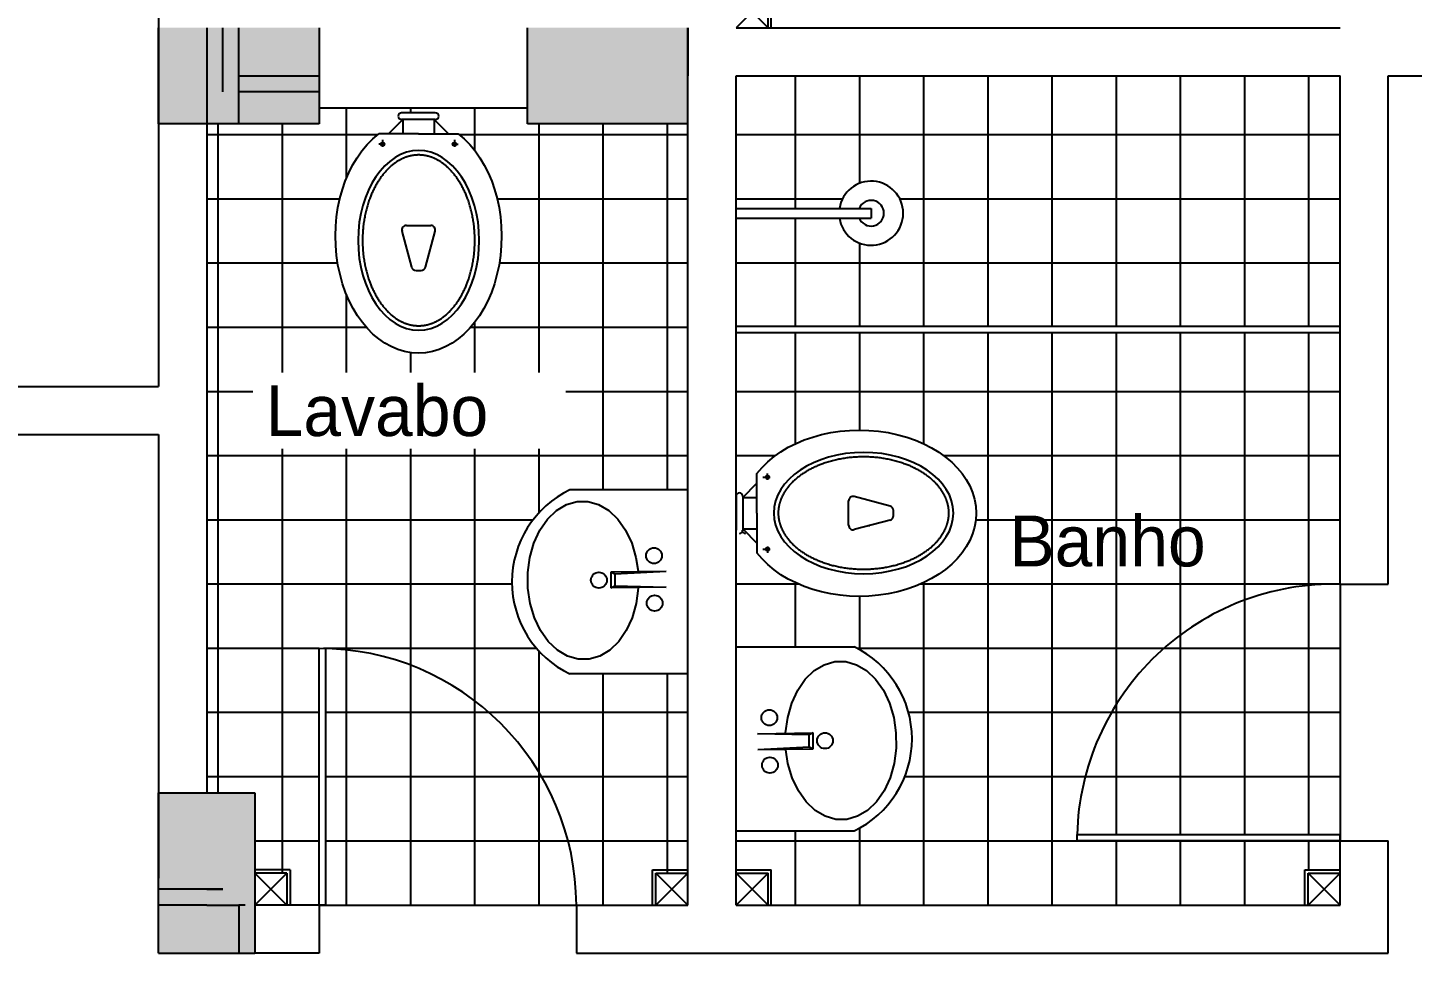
# Model space of a CAD drawing. Header units: millimetres. Extents: x 935 to 1399, y 512 to 900.
# Drawn here: x 1153.333 to 1157.65, y 846.138 to 849.022 of the extents above; entities that cross this region are included whole.
import ezdxf

# ---------------------------------------------------------------- set-up
doc = ezdxf.new("R2010")
doc.units = ezdxf.units.MM
doc.layers.add('LAYER1', color=1, linetype='Continuous')

msp = doc.modelspace()

# ---------------------------------------------------------------- hatches: boundary and pattern name
for points in [[(1154.24141, 849.02187), (1153.74141, 849.02187), (1153.74141, 848.72187), (1154.24141, 848.72187)], [(1155.39141, 849.02187), (1154.89141, 849.02187), (1154.89141, 848.72187), (1155.39141, 848.72187)], [(1153.74141, 846.63793), (1153.74141, 846.13793), (1154.04141, 846.13793), (1154.04141, 846.63793)]]:
    msp.add_hatch(color=256).paths.add_polyline_path(points)

# ---------------------------------------------------------------- linework, layer by layer
at = {"color": 6}
for p, q in [((1153.74141, 850.31412), (1153.74141, 847.90398)), ((1155.64141, 849.02187), (1155.64141, 849.12187)), ((1155.65141, 849.02187), (1155.65141, 849.13187)), ((1153.89141, 849.02187), (1153.89141, 847.75398)), ((1155.54141, 849.02187), (1157.42472, 849.02187)), ((1155.39141, 846.28793), (1155.39141, 848.87187)), ((1155.54141, 846.28793), (1155.54141, 848.87187)), ((1155.54141, 848.87187), (1157.27472, 848.87187)), ((1156.59141, 848.87187), (1157.42472, 848.87187)), ((1157.42472, 847.28793), (1157.42472, 848.87187)), ((1157.57472, 847.28793), (1157.57472, 848.87187)), ((1157.57472, 848.87187), (1157.72472, 848.87187)), ((1154.24141, 848.77187), (1154.89141, 848.77187)), ((1155.54141, 847.08493), (1155.54141, 848.72187)), ((1155.54141, 848.61522), (1155.54141, 848.72187)), ((1152.93909, 847.90398), (1153.74141, 847.90398)), ((1152.93909, 847.75398), (1153.74141, 847.75398)), ((1153.74141, 847.75398), (1153.74141, 846.37187)), ((1153.89141, 847.75398), (1153.89141, 846.63793)), ((1157.42472, 847.28793), (1157.57472, 847.28793)), ((1157.42472, 846.48793), (1157.57472, 846.48793)), ((1157.42472, 846.28793), (1157.42472, 846.48793)), ((1157.57472, 846.13793), (1157.57472, 846.48793)), ((1154.15141, 846.39793), (1154.04141, 846.39793)), ((1154.15141, 846.39793), (1154.15141, 846.28793)), ((1155.28141, 846.39793), (1155.39141, 846.39793)), ((1155.28141, 846.28793), (1155.28141, 846.39793)), ((1155.54141, 846.39793), (1155.65141, 846.39793)), ((1155.65141, 846.28793), (1155.65141, 846.39793)), ((1157.31472, 846.39793), (1157.42472, 846.39793)), ((1157.31472, 846.28793), (1157.31472, 846.39793)), ((1154.14141, 846.38793), (1154.04141, 846.38793)), ((1154.14141, 846.38793), (1154.04141, 846.38793)), ((1154.14141, 846.38793), (1154.14141, 846.28793)), ((1154.14141, 846.38793), (1154.14141, 846.28793)), ((1155.29141, 846.28793), (1155.29141, 846.38793)), ((1155.29141, 846.38793), (1155.39141, 846.38793)), ((1155.54141, 846.38793), (1155.64141, 846.38793)), ((1155.64141, 846.28793), (1155.64141, 846.38793)), ((1157.32472, 846.28793), (1157.32472, 846.38793)), ((1157.32472, 846.38793), (1157.42472, 846.38793)), ((1153.89141, 846.28793), (1153.99141, 846.28793)), ((1153.89141, 846.28793), (1153.99141, 846.28793)), ((1153.99141, 846.28793), (1153.99141, 846.13793)), ((1154.24141, 846.28793), (1154.04141, 846.28793)), ((1154.16141, 846.28793), (1154.14141, 846.28793)), ((1154.24141, 846.28793), (1154.24141, 846.13793)), ((1155.04363, 846.28793), (1155.39141, 846.28793)), ((1155.04363, 846.28793), (1155.39141, 846.28793)), ((1155.04363, 846.28793), (1155.04363, 846.13793)), ((1155.54141, 846.28793), (1157.42472, 846.28793)), ((1153.74141, 846.13793), (1153.99141, 846.13793)), ((1154.24141, 846.13793), (1154.04141, 846.13793)), ((1155.04363, 846.13793), (1157.57472, 846.13793))]:
    msp.add_line(p, q, dxfattribs=at)
at = {"color": 7}
for p, q in [((1155.54141, 849.12187), (1155.64141, 849.02187)), ((1155.64141, 849.12187), (1155.54141, 849.02187)), ((1155.54141, 848.09187), (1157.42472, 848.09187)), ((1155.54141, 848.07187), (1157.42472, 848.07187)), ((1154.14141, 846.38793), (1154.04141, 846.28793)), ((1154.04141, 846.38793), (1154.14141, 846.28793)), ((1155.29141, 846.38793), (1155.39141, 846.28793)), ((1155.39141, 846.38793), (1155.29141, 846.28793)), ((1155.54141, 846.38793), (1155.64141, 846.28793)), ((1155.64141, 846.38793), (1155.54141, 846.28793)), ((1157.42472, 846.38793), (1157.32472, 846.28793)), ((1157.32472, 846.38793), (1157.42472, 846.28793))]:
    msp.add_line(p, q, dxfattribs=at)
for p, q in [((1153.74141, 848.72187), (1153.74141, 849.02187)), ((1153.94141, 848.82187), (1153.94141, 849.02187)), ((1153.99141, 848.72187), (1153.99141, 849.02187)), ((1154.24141, 849.02187), (1154.24141, 848.82187)), ((1154.24141, 849.02187), (1154.24141, 848.72187)), ((1154.89141, 848.72187), (1154.89141, 849.02187)), ((1155.39141, 849.02187), (1155.39141, 848.87187)), ((1155.39141, 848.72187), (1155.39141, 849.02187)), ((1153.99141, 848.87187), (1154.24141, 848.87187)), ((1154.24141, 848.82187), (1153.99141, 848.82187)), ((1154.24141, 848.72187), (1153.74141, 848.72187)), ((1155.39141, 848.72187), (1154.89141, 848.72187)), ((1153.74141, 846.33793), (1153.74141, 846.63793)), ((1153.74141, 846.63793), (1153.94141, 846.63793)), ((1153.74141, 846.13793), (1153.74141, 846.63793)), ((1153.74141, 846.63793), (1154.04141, 846.63793)), ((1153.79141, 846.63793), (1154.04141, 846.63793)), ((1154.04141, 846.63793), (1154.04141, 846.13793)), ((1153.94141, 846.33793), (1153.74141, 846.33793)), ((1153.89141, 846.33793), (1153.94141, 846.33793)), ((1153.89141, 846.28793), (1153.74141, 846.28793)), ((1153.79141, 846.13793), (1154.04141, 846.13793))]:
    msp.add_line(p, q)
at = {"color": 254}
for p, q in [((1155.72725, 848.45881), (1155.72725, 848.87187)), ((1155.92725, 848.53736), (1155.92725, 848.87187)), ((1156.12725, 848.09187), (1156.12725, 848.87187)), ((1156.32725, 848.09187), (1156.32725, 848.87187)), ((1156.52725, 848.09187), (1156.52725, 848.87187)), ((1156.72725, 848.09187), (1156.72725, 848.87187)), ((1156.92725, 848.09187), (1156.92725, 848.87187)), ((1157.12725, 848.09187), (1157.12725, 848.87187)), ((1157.32725, 848.09187), (1157.32725, 848.87187)), ((1154.32725, 848.5541), (1154.32725, 848.77187)), ((1154.72725, 848.63923), (1154.72725, 848.77187)), ((1154.42279, 848.6878), (1153.89141, 848.6878)), ((1153.92725, 846.63793), (1153.92725, 848.72187)), ((1154.12725, 847.94739), (1154.12725, 848.72187)), ((1155.39141, 848.6878), (1154.68014, 848.6878)), ((1154.92725, 847.94739), (1154.92725, 848.72187)), ((1155.12725, 847.58183), (1155.12725, 848.72187)), ((1155.32725, 847.58183), (1155.32725, 848.72187)), ((1157.42472, 848.6878), (1155.54141, 848.6878)), ((1154.30595, 848.4878), (1153.89141, 848.4878)), ((1155.39141, 848.4878), (1154.79699, 848.4878)), ((1155.87276, 848.4878), (1155.54141, 848.4878)), ((1157.42472, 848.4878), (1156.05237, 848.4878)), ((1155.72725, 848.09187), (1155.72725, 848.42881)), ((1155.92725, 848.09187), (1155.92725, 848.35025)), ((1154.29947, 848.2878), (1153.89141, 848.2878)), ((1155.39141, 848.2878), (1154.80346, 848.2878)), ((1157.42472, 848.2878), (1155.54141, 848.2878)), ((1154.32725, 847.94739), (1154.32725, 848.1897)), ((1154.38955, 848.0878), (1153.89141, 848.0878)), ((1155.39141, 848.0878), (1154.71338, 848.0878)), ((1154.72725, 847.94739), (1154.72725, 848.10457)), ((1155.72725, 847.72595), (1155.72725, 848.07187)), ((1155.92725, 847.76816), (1155.92725, 848.07187)), ((1156.12725, 847.72517), (1156.12725, 848.07187)), ((1156.32725, 846.28793), (1156.32725, 848.07187)), ((1156.52725, 846.28793), (1156.52725, 848.07187)), ((1156.72725, 846.91387), (1156.72725, 848.07187)), ((1156.92725, 847.13013), (1156.92725, 848.07187)), ((1157.12725, 847.23853), (1157.12725, 848.07187)), ((1157.32725, 847.28442), (1157.32725, 848.07187)), ((1154.52725, 847.94739), (1154.52725, 848.0095)), ((1154.03536, 847.8878), (1153.89141, 847.8878)), ((1155.39141, 847.8878), (1155.01106, 847.8878)), ((1157.42472, 847.8878), (1155.54141, 847.8878)), ((1154.12725, 846.38793), (1154.12725, 847.71005)), ((1154.32725, 847.08333), (1154.32725, 847.71005)), ((1154.52725, 847.03528), (1154.52725, 847.71005)), ((1154.72725, 846.92408), (1154.72725, 847.71005)), ((1154.92725, 847.51081), (1154.92725, 847.71005)), ((1155.39141, 847.6878), (1153.89141, 847.6878)), ((1155.66286, 847.6878), (1155.54141, 847.6878)), ((1157.42472, 847.6878), (1156.18997, 847.6878)), ((1154.90792, 847.4878), (1153.89141, 847.4878)), ((1157.42472, 847.4878), (1156.28918, 847.4878)), ((1154.84289, 847.2878), (1153.89141, 847.2878)), ((1155.73743, 847.2878), (1155.54141, 847.2878)), ((1155.72725, 847.09257), (1155.72725, 847.29237)), ((1157.38012, 847.2878), (1156.1154, 847.2878)), ((1156.12725, 846.28793), (1156.12725, 847.29315)), ((1157.32725, 846.50793), (1157.32725, 847.28442)), ((1157.42472, 847.2878), (1157.38012, 847.2878)), ((1157.42472, 847.28793), (1157.42472, 846.48793)), ((1155.92725, 847.08326), (1155.92725, 847.25016)), ((1157.12725, 846.50793), (1157.12725, 847.23853)), ((1156.92725, 846.50793), (1156.92725, 847.13013)), ((1154.24141, 847.0878), (1153.89141, 847.0878)), ((1154.91965, 847.0878), (1154.25576, 847.0878)), ((1156.87505, 847.0878), (1155.91883, 847.0878)), ((1157.42472, 847.0878), (1156.87505, 847.0878)), ((1154.32725, 846.28793), (1154.32725, 847.08333)), ((1154.92725, 846.70187), (1154.92725, 847.07927)), ((1154.52725, 846.28793), (1154.52725, 847.03528)), ((1155.12725, 846.28793), (1155.12725, 847.00825)), ((1155.32725, 846.38793), (1155.32725, 847.00825)), ((1154.72725, 846.28793), (1154.72725, 846.92408)), ((1156.72725, 846.50793), (1156.72725, 846.91387)), ((1154.24141, 846.8878), (1153.89141, 846.8878)), ((1154.77155, 846.8878), (1154.26141, 846.8878)), ((1155.39141, 846.8878), (1154.77155, 846.8878)), ((1156.71154, 846.8878), (1156.07926, 846.8878)), ((1157.42472, 846.8878), (1156.71154, 846.8878)), ((1154.92725, 846.28793), (1154.92725, 846.70187)), ((1154.24141, 846.6878), (1153.89141, 846.6878)), ((1154.93559, 846.6878), (1154.26141, 846.6878)), ((1155.39141, 846.6878), (1154.93559, 846.6878)), ((1156.62984, 846.6878), (1156.06732, 846.6878)), ((1157.42472, 846.6878), (1156.62984, 846.6878)), ((1155.92725, 846.28793), (1155.92725, 846.52831)), ((1154.24141, 846.4878), (1154.04141, 846.4878)), ((1155.01776, 846.4878), (1154.26141, 846.4878)), ((1155.39141, 846.4878), (1155.01776, 846.4878)), ((1157.42472, 846.4878), (1155.54141, 846.4878)), ((1155.72725, 846.28793), (1155.72725, 846.51899)), ((1156.72725, 846.28793), (1156.72725, 846.48793)), ((1156.92725, 846.28793), (1156.92725, 846.48793)), ((1157.12725, 846.28793), (1157.12725, 846.48793)), ((1157.32725, 846.39793), (1157.32725, 846.48793)), ((1154.24141, 846.28793), (1155.04363, 846.28793))]:
    msp.add_line(p, q, dxfattribs=at)
at = {"color": 3}
msp.add_line((1154.52725, 848.7569), (1154.52725, 848.77187), dxfattribs=at)
at = {"color": 1}
for p, q in [((1154.50247, 848.7359), (1154.45825, 848.69168)), ((1154.48847, 848.72763), (1154.48847, 848.72763)), ((1154.60397, 848.7569), (1154.49897, 848.7569)), ((1154.60397, 848.7359), (1154.49897, 848.7359)), ((1154.50247, 848.7359), (1154.50247, 848.69168)), ((1154.60047, 848.7359), (1154.60047, 848.69168)), ((1154.60047, 848.7359), (1154.64469, 848.69168)), ((1154.61447, 848.7464), (1154.61447, 848.7464)), ((1154.55147, 848.69168), (1154.42774, 848.69168)), ((1154.55147, 848.69168), (1154.6752, 848.69168)), ((1154.44787, 848.65891), (1154.42774, 848.65891)), ((1154.43947, 848.67291), (1154.43947, 848.65051)), ((1154.65507, 848.65891), (1154.6752, 848.65891)), ((1154.66347, 848.67291), (1154.66347, 848.65051)), ((1154.53028, 848.27617), (1154.50027, 848.38817)), ((1154.51379, 848.40579), (1154.58984, 848.40579)), ((1154.57335, 848.27617), (1154.60336, 848.38817)), ((1154.5438, 848.26579), (1154.55983, 848.26579)), ((1155.56241, 847.55816), (1155.60664, 847.60238)), ((1155.60664, 847.50916), (1155.60664, 847.63289)), ((1155.62541, 847.62116), (1155.64781, 847.62116)), ((1155.63941, 847.61276), (1155.63941, 847.63289)), ((1155.54141, 847.56166), (1155.54141, 847.45666)), ((1155.55191, 847.57216), (1155.55191, 847.57216)), ((1155.56241, 847.56166), (1155.56241, 847.45666)), ((1156.02215, 847.53104), (1155.91015, 847.56106)), ((1155.56241, 847.55816), (1155.60664, 847.55816)), ((1155.89252, 847.47148), (1155.89252, 847.54753)), ((1156.03252, 847.50149), (1156.03252, 847.51752)), ((1155.60664, 847.50916), (1155.60664, 847.38543)), ((1156.02215, 847.48797), (1155.91015, 847.45796)), ((1155.56241, 847.46016), (1155.60664, 847.41594)), ((1155.56241, 847.46016), (1155.60664, 847.46016)), ((1155.57069, 847.44616), (1155.57069, 847.44616)), ((1155.62541, 847.39716), (1155.64781, 847.39716)), ((1155.63941, 847.40556), (1155.63941, 847.38543)), ((1154.24141, 846.28793), (1154.24141, 847.08793)), ((1154.26141, 847.08793), (1154.26141, 846.28793)), ((1156.60472, 846.48793), (1156.60472, 846.50793)), ((1156.60472, 846.50793), (1157.42472, 846.50793)), ((1157.42472, 846.48793), (1156.60472, 846.48793)), ((1157.42472, 846.48793), (1157.42472, 846.50793)), ((1154.01141, 846.28793), (1153.99141, 846.28793)), ((1154.26141, 846.28793), (1154.24141, 846.28793))]:
    msp.add_line(p, q, dxfattribs=at)
at = {"color": 1, "ltscale": 0.1}
for p, q in [((1155.54141, 848.45881), (1155.96257, 848.45881)), ((1155.54141, 848.42881), (1155.96257, 848.42881)), ((1155.96257, 848.45881), (1155.96257, 848.42881))]:
    msp.add_line(p, q, dxfattribs=at)
at = {"color": 6, "linetype": 'Continuous'}
msp.add_line((1155.95805, 847.46847), (1155.95622, 847.47031), dxfattribs=at)
at = {"color": 1}
for centre in [(1154.43947, 848.65891), (1154.66347, 848.65891), (1155.63941, 847.62116), (1155.63941, 847.39716)]:
    msp.add_circle(centre, 0.0056, dxfattribs=at)
for centre, radius, start, end in [((1154.49897, 848.7464), 0.0105, 90, 180), ((1154.49897, 848.7464), 0.0105, 180, 270), ((1154.60397, 848.7464), 0.0105, 0, 90), ((1154.60397, 848.7464), 0.0105, 270, 0), ((1154.51379, 848.39179), 0.014, 90, 195), ((1154.58984, 848.39179), 0.014, 345, 90), ((1154.5438, 848.27979), 0.014, 195, 270), ((1154.55983, 848.27979), 0.014, 270, 345), ((1155.55191, 847.56166), 0.0105, 90, 180), ((1155.55191, 847.56166), 0.0105, 0, 90), ((1155.90652, 847.54753), 0.014, 75, 180), ((1156.01852, 847.51752), 0.014, 0, 75), ((1156.01852, 847.50149), 0.014, 285, 0), ((1155.55191, 847.45666), 0.0105, 270, 0), ((1155.57069, 847.45666), 0.0105, 180, 270), ((1155.90652, 847.47148), 0.014, 180, 285), ((1157.40472, 846.48793), 0.80025, 88.5679, 178.5679), ((1154.24141, 846.28571), 0.80222, 0.15848, 90)]:
    msp.add_arc(centre, radius, start, end, dxfattribs=at)
at = {"color": 1, "ltscale": 0.1}
for radius, start, end in [(0.1, 188.62693, 171.37307), (0.04, 202.02431, 157.97569)]:
    msp.add_arc((1155.96257, 848.44381), radius, start, end, dxfattribs=at)
at = {"color": 1, "extrusion": (0, 0, -1)}
for centre, major_axis in [((1154.55147, 848.3719), (0, -0.364)), ((1155.92641, 847.50916), (0.364, 0))]:
    msp.add_ellipse(centre, major_axis=major_axis, ratio=0.7115385, start_param=-2.6435333, end_param=2.6435333, dxfattribs=at)
for centre, major_axis in [((1154.55202, 848.35929), (0, -0.28)), ((1155.93902, 847.50971), (0.28, 0))]:
    msp.add_ellipse(centre, major_axis=major_axis, ratio=0.675, dxfattribs=at)
at = {"color": 1}
for points in [[(1154.55202, 848.09329), (1154.51838, 848.09329), (1154.48701, 848.11254), (1154.45487, 848.13227), (1154.42998, 848.16914), (1154.37702, 848.2476), (1154.37702, 848.35929), (1154.37702, 848.47099), (1154.42998, 848.54945), (1154.45487, 848.58632), (1154.48701, 848.60605), (1154.51838, 848.62529), (1154.55202, 848.62529), (1154.58566, 848.62529), (1154.61702, 848.60605), (1154.64917, 848.58632), (1154.67406, 848.54945), (1154.72702, 848.47099), (1154.72702, 848.35929), (1154.72702, 848.2476), (1154.67406, 848.16914), (1154.64917, 848.13227), (1154.61702, 848.11254), (1154.58566, 848.09329), (1154.55202, 848.09329)], [(1156.20502, 847.50971), (1156.20502, 847.47607), (1156.18578, 847.4447), (1156.16605, 847.41256), (1156.12918, 847.38767), (1156.05072, 847.33471), (1155.93902, 847.33471), (1155.82733, 847.33471), (1155.74887, 847.38767), (1155.712, 847.41256), (1155.69227, 847.4447), (1155.67302, 847.47607), (1155.67302, 847.50971), (1155.67302, 847.54335), (1155.69227, 847.57471), (1155.712, 847.60686), (1155.74887, 847.63175), (1155.82733, 847.68471), (1155.93902, 847.68471), (1156.05072, 847.68471), (1156.12918, 847.63175), (1156.16605, 847.60686), (1156.18578, 847.57471), (1156.20502, 847.54335), (1156.20502, 847.50971)]]:
    msp.add_rational_spline(points, [1, 0.982463622844, 1, 0.9801023307, 1, 0.922021079649, 1, 0.922021079649, 1, 0.9801023307, 1, 0.982463622847, 1, 0.982463622849, 1, 0.980102330699, 1, 0.922021079649, 1, 0.922021079649, 1, 0.9801023307, 1, 0.982463622847, 1], degree=2, knots=[0, 0, 0, 0.4082367, 0.4082367, 0.7853982, 0.7853982, 1.5707963, 1.5707963, 2.3561945, 2.3561945, 2.733356, 2.733356, 3.1415927, 3.1415927, 3.5498293, 3.5498293, 3.9269908, 3.9269908, 4.712389, 4.712389, 5.4977871, 5.4977871, 5.8749486, 5.8749486, 6.2831853, 6.2831853, 6.2831853], dxfattribs=at)
at = {"layer": 'LAYER1', "linetype": 'Continuous'}
for p, q in [((1155.39141, 847.58183), (1155.02356, 847.58183)), ((1154.9536, 847.4907), (1154.9816, 847.51759)), ((1154.9816, 847.51759), (1155.01275, 847.53612)), ((1155.01275, 847.53612), (1155.04591, 847.54557)), ((1155.04591, 847.54557), (1155.07981, 847.54558)), ((1155.07981, 847.54558), (1155.1131, 847.53615)), ((1155.1131, 847.53615), (1155.14453, 847.51764)), ((1155.14453, 847.51764), (1155.1729, 847.49076)), ((1154.92989, 847.45647), (1154.9536, 847.4907)), ((1155.1729, 847.49076), (1155.19707, 847.45654)), ((1154.91134, 847.41622), (1154.92989, 847.45647)), ((1155.19707, 847.45654), (1155.21617, 847.4163)), ((1154.89867, 847.3715), (1154.91134, 847.41622)), ((1155.21617, 847.4163), (1155.22944, 847.3716)), ((1154.89238, 847.32404), (1154.89867, 847.3715)), ((1155.22944, 847.3716), (1155.23601, 847.32884)), ((1154.89272, 847.27564), (1154.89238, 847.32404)), ((1155.32345, 847.32802), (1155.15064, 847.32572)), ((1155.15064, 847.32572), (1155.1513, 847.27635)), ((1155.16307, 847.31972), (1155.15064, 847.32572)), ((1155.32345, 847.32802), (1155.16307, 847.31972)), ((1155.16307, 847.31972), (1155.16356, 847.28268)), ((1154.89966, 847.22818), (1154.89272, 847.27564)), ((1155.1513, 847.27635), (1155.16356, 847.28268)), ((1155.3241, 847.27864), (1155.1513, 847.27635)), ((1155.16356, 847.28268), (1155.3241, 847.27864)), ((1155.23672, 847.27574), (1155.23043, 847.22827)), ((1154.91294, 847.18347), (1154.89966, 847.22818)), ((1155.23043, 847.22827), (1155.21779, 847.18355)), ((1154.93204, 847.14323), (1154.91294, 847.18347)), ((1155.21779, 847.18355), (1155.19925, 847.14331)), ((1154.95624, 847.10902), (1154.93204, 847.14323)), ((1155.19925, 847.14331), (1155.17553, 847.10908)), ((1154.98461, 847.08214), (1154.95624, 847.10902)), ((1155.17553, 847.10908), (1155.14754, 847.08218)), ((1155.54141, 847.09257), (1155.90927, 847.09257)), ((1155.01604, 847.06363), (1154.98461, 847.08214)), ((1155.04933, 847.05419), (1155.01604, 847.06363)), ((1155.08319, 847.05421), (1155.04933, 847.05419)), ((1155.11636, 847.06366), (1155.08319, 847.05421)), ((1155.14754, 847.08218), (1155.11636, 847.06366)), ((1155.81647, 847.03717), (1155.84963, 847.04662)), ((1155.84963, 847.04662), (1155.8835, 847.04663)), ((1155.8835, 847.04663), (1155.91679, 847.0372)), ((1155.39141, 847.00825), (1155.02356, 847.00825)), ((1155.7573, 846.99175), (1155.78529, 847.01864)), ((1155.78529, 847.01864), (1155.81647, 847.03717)), ((1155.91679, 847.0372), (1155.94822, 847.01869)), ((1155.94822, 847.01869), (1155.97659, 846.99181)), ((1155.71503, 846.91727), (1155.73358, 846.95752)), ((1155.73358, 846.95752), (1155.7573, 846.99175)), ((1155.97659, 846.99181), (1156.00079, 846.95759)), ((1156.00079, 846.95759), (1156.01989, 846.91736)), ((1155.7024, 846.87256), (1155.71503, 846.91727)), ((1156.01989, 846.91736), (1156.03317, 846.87265)), ((1155.69611, 846.82509), (1155.7024, 846.87256)), ((1156.03317, 846.87265), (1156.04011, 846.82519)), ((1156.04011, 846.82519), (1156.04044, 846.77679)), ((1155.60872, 846.82218), (1155.78153, 846.82448)), ((1155.76927, 846.81814), (1155.60872, 846.82218)), ((1155.78153, 846.82448), (1155.76927, 846.81814)), ((1155.76976, 846.78111), (1155.76927, 846.81814)), ((1155.78219, 846.7751), (1155.78153, 846.82448)), ((1155.60938, 846.77281), (1155.76976, 846.78111)), ((1155.60938, 846.77281), (1155.78219, 846.7751)), ((1155.70339, 846.72923), (1155.69682, 846.77198)), ((1155.76976, 846.78111), (1155.78219, 846.7751)), ((1156.04044, 846.77679), (1156.03416, 846.72932)), ((1155.71666, 846.68452), (1155.70339, 846.72923)), ((1156.03416, 846.72932), (1156.02149, 846.68461)), ((1155.73576, 846.64428), (1155.71666, 846.68452)), ((1156.02149, 846.68461), (1156.00294, 846.64436)), ((1155.75993, 846.61007), (1155.73576, 846.64428)), ((1155.7883, 846.58319), (1155.75993, 846.61007)), ((1155.97922, 846.61013), (1155.95123, 846.58323)), ((1156.00294, 846.64436), (1155.97922, 846.61013)), ((1155.81973, 846.56468), (1155.7883, 846.58319)), ((1155.95123, 846.58323), (1155.92008, 846.56471)), ((1155.85302, 846.55525), (1155.81973, 846.56468)), ((1155.88692, 846.55526), (1155.85302, 846.55525)), ((1155.92008, 846.56471), (1155.88692, 846.55526)), ((1155.54141, 846.51899), (1155.90927, 846.51899))]:
    msp.add_line(p, q, dxfattribs=at)
for centre in [(1155.28576, 847.3769), (1155.11394, 847.30054), (1155.28773, 847.22878), (1155.6451, 846.87204), (1155.81889, 846.80028), (1155.64707, 846.72393)]:
    msp.add_circle(centre, 0.02469, dxfattribs=at)
for centre, start, end in [((1155.1607, 847.29504), 115.5572, 244.4428), ((1155.77213, 846.80578), 295.5572, 64.4428)]:
    msp.add_arc(centre, 0.31789, start, end, dxfattribs=at)

# ---------------------------------------------------------------- texts
at = {"color": 7, "char_height": 0.158223, "attachment_point": 1}
for s, insert, width in [('Lavabo', (1154.07491, 847.90783), 3.0433342), ('Banho', (1156.39379, 847.50162), 3.0433)]:
    msp.add_mtext(s, dxfattribs=dict(at, insert=insert, width=width))

doc.saveas('drawing.dxf')
